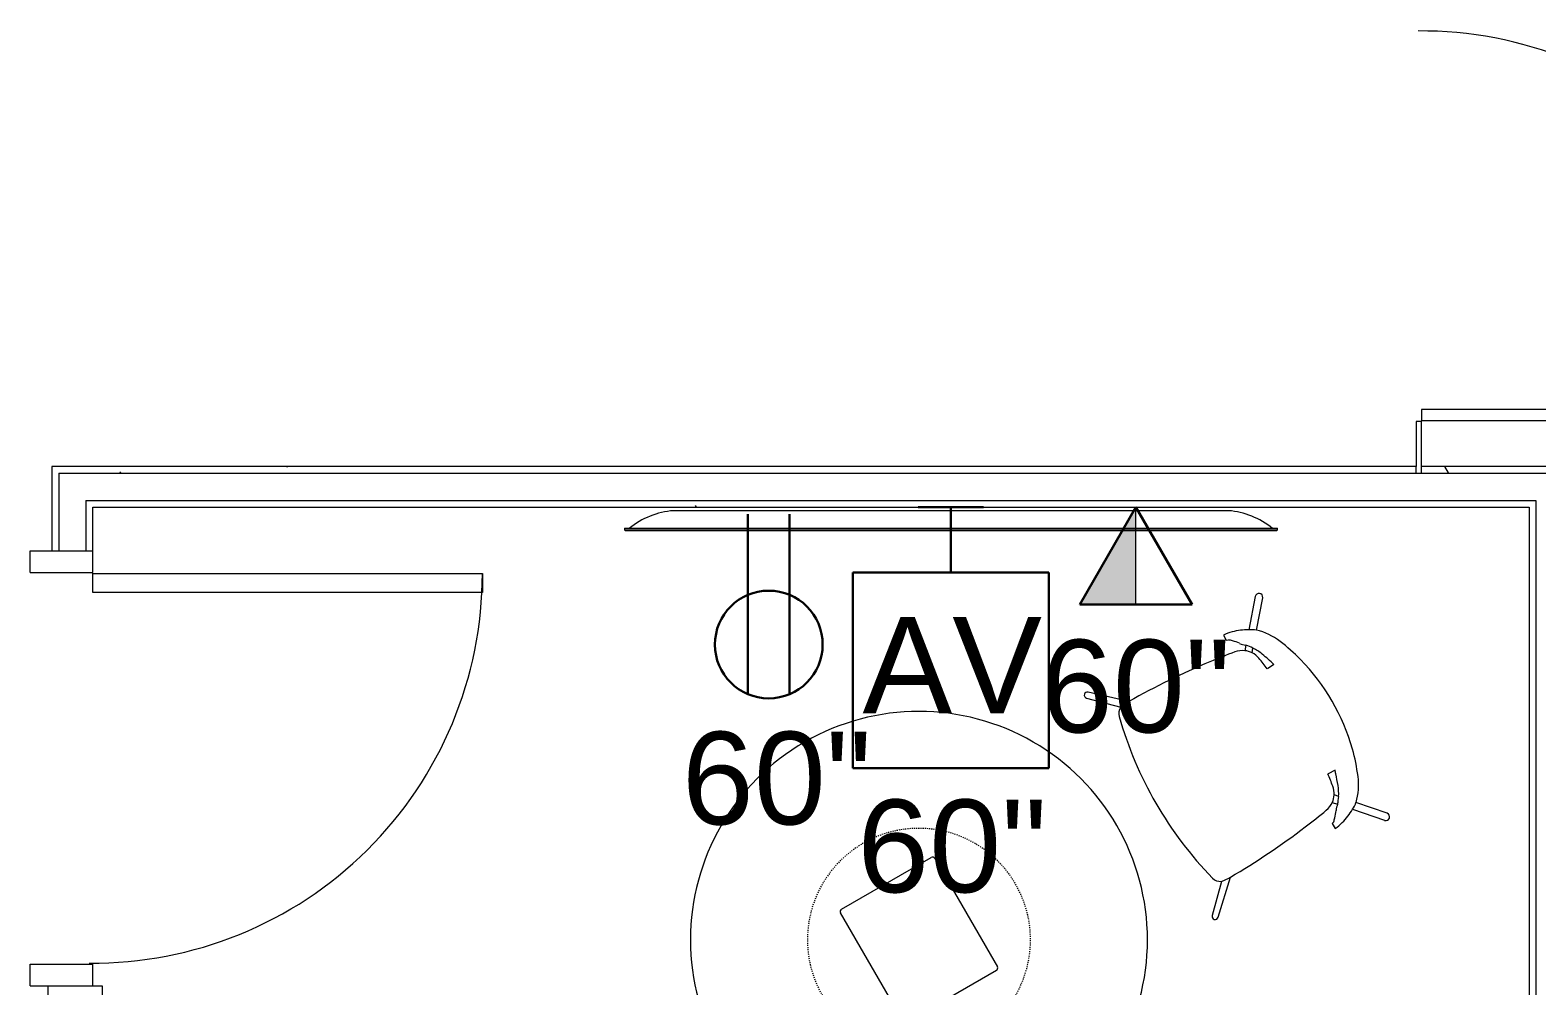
# Model space of a CAD drawing. Header units: inches. Extents: x -1180 to 2011, y -268 to 2143.
# Drawn here: x -587.9 to -449.4, y 1122.5 to 1210.3 of the extents above; entities that cross this region are included whole.
import ezdxf

# ---------------------------------------------------------------- set-up
doc = ezdxf.new("R2010")
doc.units = ezdxf.units.IN
doc.header["$MEASUREMENT"] = 0
doc.linetypes.add('Steelcase Hidden Line', pattern=[0.117188, 0.078125, -0.039062])
for name, color, linetype, lineweight in [('A-ANNO-NOTE', 131, 'Continuous', 13), ('A-DOOR', 31, 'Continuous', 13), ('A-DOOR-FRAM', 31, 'Continuous', 20), ('A-GLAZ-CWMG', 51, 'Continuous', 13), ('A-WALL', 113, 'Continuous', 13), ('A-WALL-PATT', 111, 'Continuous', 13), ('I-FURN', 30, 'Continuous', 9), ('I-WALL', 2, 'Continuous', 13), ('Q-SPCQ', 91, 'Continuous', 9)]:
    doc.layers.add(name, color=color, linetype=linetype, lineweight=lineweight)
doc.styles.add('Arial', font='arial.ttf', dxfattribs={"height": 8.851796})
doc.styles.add('Swis721 Lt BT', font='swissl.ttf', dxfattribs={"height": 8.514638})
pattern_1 = [(0, (0, 0), (30.72, 7.68), [1.267, -21.773, 1.267, -21.773, -122.88]), (0, (0, 0), (30.72, 7.68), [-46.08, 1.267, -44.813, 1.267, -21.773, -53.76]), (0, (0, 0), (30.72, 7.68), [-115.2, 1.267, -14.093, 1.267, -37.133]), (120, (11.52, 3.84), (-22.011075, 22.7643), [1.267, -21.773, 1.267, -21.773, -122.88]), (120, (11.52, 3.84), (-22.011075, 22.7643), [-46.08, 1.267, -44.813, 1.267, -21.773, -53.76]), (120, (11.52, 3.84), (-22.011075, 22.7643), [-115.2, 1.267, -14.093, 1.267, -37.133]), (240, (15.36, 19.2), (-8.708925, -30.4443), [1.267, -21.773, 1.267, -21.773, -122.88]), (240, (15.36, 19.2), (-8.708925, -30.4443), [-46.08, 1.267, -44.813, 1.267, -21.773, -53.76]), (240, (15.36, 19.2), (-8.708925, -30.4443), [-115.2, 1.267, -14.093, 1.267, -37.133])]

# ---------------------------------------------------------------- blocks, each defined once
blk = doc.blocks.new('Single Glass Door - 36_ x 96_-5001190-6TH FLOOR POWER _ SIGNAL')
at = {"layer": 'A-DOOR', "lineweight": 20}
for p, q in [((16.90625, 36.0625), (16.90625, 0.25)), ((17.90625, 36.0625), (16.90625, 36.0625)), ((17.90625, 0.25), (17.90625, 36.0625)), ((16.90625, 0.25), (17.90625, 0.25))]:
    blk.add_line(p, q, dxfattribs=at)
at = {"layer": 'A-DOOR', "lineweight": 9}
blk.add_arc((17.90625, 0.25), 35.8125, 90, 180.5, dxfattribs=at)
blk = doc.blocks.new('Single Flush - OTJ_SOLIDFLUSH_ALUM-5011040-6TH FLOOR POWER _ SIGNAL')
at = {"layer": 'A-DOOR', "lineweight": 20}
for p, q in [((16.15625, -1.875), (17.90625, -1.875)), ((16.15625, -37.6875), (16.15625, -1.875)), ((17.90625, -1.875), (17.90625, -37.6875)), ((17.90625, -37.6875), (16.15625, -37.6875))]:
    blk.add_line(p, q, dxfattribs=at)
at = {"layer": 'A-DOOR', "lineweight": 9}
blk.add_arc((17.90625, -1.875), 35.8125, 179.5, 270, dxfattribs=at)
at = {"layer": 'A-DOOR-FRAM'}
for p, q in [((-20, 3.875), (-20, -1.875)), ((-20, 3.875), (-18, 3.875)), ((-18, 3.875), (-18, -1.875)), ((18.000004, 3.875), (18.000004, -1.875)), ((18.000004, 3.875), (20.000004, 3.875)), ((20.000004, 3.875), (20.000004, -1.875)), ((-20, -1.875), (-18, -1.875)), ((18.000004, -1.875), (20.000004, -1.875))]:
    blk.add_line(p, q, dxfattribs=at)
blk = doc.blocks.new('Steelcase Coalesse - Host - Table - Round - 42_ DIA-5585171-6TH FLOOR POWER _ SIGNAL')
at = {"layer": 'I-FURN'}
for p, q in [((-32.14, 16.93), (-32.14, 26.43)), ((-31.89, 26.68), (-20.39, 26.68)), ((-20.14, 26.43), (-20.14, 16.93)), ((-20.39, 16.68), (-31.89, 16.68))]:
    blk.add_line(p, q, dxfattribs=at)
for centre, radius, start, end in [((-26.14, 21.68), 21, 360, 180), ((-31.89, 26.43), 0.25, 90, 180), ((-20.39, 26.43), 0.25, 0, 90), ((-26.14, 21.68), 21, 180, 0), ((-31.89, 16.93), 0.25, 180, 270), ((-20.39, 16.93), 0.25, 270, 0)]:
    blk.add_arc(centre, radius, start, end, dxfattribs=at)
at = {"layer": 'I-FURN', "linetype": 'Steelcase Hidden Line'}
for start, end in [(0, 180), (180, 360)]:
    blk.add_arc((-26.14, 21.68), 10.25, start, end, dxfattribs=at)
blk = doc.blocks.new('Steelcase Coalesse - Wrapp Side - Seating - Four Leg - Chair-5298037-6TH FLOOR POWER _ SIGNAL')
at = {"layer": 'I-FURN'}
for p, q in [((-11.94, 0.27), (-9.33, -2.54)), ((-9.24, -1.62), (-11.53, 0.68)), ((11.53, 0.68), (9.24, -1.62)), ((9.33, -2.54), (11.94, 0.27)), ((-9.73, -13.1), (-10.27, -13.1)), ((-9.66, -13.3), (-9.73, -13.1)), ((9.73, -13.1), (9.66, -13.3)), ((10.27, -13.1), (9.73, -13.1)), ((-8.05, -14.08), (-8.44, -14.42)), ((-7.88, -14.86), (-7.54, -14.57)), ((-5.61, -15.78), (-5.57, -15.06)), ((5.61, -15.78), (5.57, -15.06)), ((7.54, -14.57), (7.88, -14.86)), ((8.44, -14.42), (8.05, -14.08)), ((-9.53, -15.37), (-11.88, -17.42)), ((-11.44, -17.95), (-9.15, -15.96)), ((9.15, -15.96), (11.44, -17.95)), ((11.88, -17.42), (9.53, -15.37))]:
    blk.add_line(p, q, dxfattribs=at)
for centre, radius, start, end in [((-11.74, 0.48), 0.29, 45, 225), ((0, -34.83), 34.83, 75.7471, 104.2675), ((11.74, 0.48), 0.29, 315, 135), ((-8.33, -2.04), 1, 104.7537, 155.1643), ((8.33, -2.04), 1, 24.8357, 75.7471), ((-4.97, -2.5), 4.36, 168.3163, 180.4713), ((59.89, -1.97), 69.22, 180.4713, 187.3357), ((-59.89, -1.97), 69.22, 352.6643, 359.5287), ((4.97, -2.5), 4.36, 359.5287, 11.6837), ((59.89, -1.97), 69.22, 187.3357, 189.3719), ((-59.89, -1.97), 69.22, 350.6281, 352.6643), ((-5.94, -12.78), 4.34, 184.3312, 195.6712), ((-7.5, -11.47), 2.83, 220.4026, 228.0633), ((-5.24, -9.11), 6.1, 227.036, 233.382), ((-6.45, -12.92), 1.98, 189.3719, 216.1909), ((6.45, -12.92), 1.98, 323.8091, 350.6281), ((6.45, -12.92), 1.98, 323.8091, 350.6281), ((5.24, -9.11), 6.1, 306.618, 312.964), ((7.5, -11.47), 2.83, 311.9367, 319.5974), ((5.94, -12.78), 4.34, 344.3288, 355.6688), ((-4.03, -12.26), 6.32, 195.5356, 209.5156), ((-10.51, -16.16), 2.71, 39.9495, 52.7609), ((-5.29, -10.95), 4.69, 227.8479, 236.5301), ((-6.45, -12.92), 1.98, 216.1909, 236.5419), ((-5.4, -11.11), 4.49, 236.5301, 249.5158), ((-6.45, -12.92), 1.98, 236.5419, 260.2824), ((-0.22, 23.51), 38.93, 260.2824, 262.09), ((0.22, 23.51), 38.93, 277.91, 279.7176), ((6.45, -12.92), 1.98, 279.7176, 303.4581), ((5.4, -11.11), 4.49, 290.4842, 303.4699), ((6.45, -12.92), 1.98, 303.4581, 323.8091), ((5.29, -10.95), 4.69, 303.4699, 312.1521), ((10.51, -16.16), 2.71, 127.2391, 140.0505), ((4.03, -12.26), 6.32, 330.4844, 344.4644), ((-7.8, -14.68), 1.86, 201.8204, 223.5921), ((-4.94, -11.96), 5.81, 223.5921, 247.4405), ((-0.27, 2.39), 18.93, 249.2742, 252.5939), ((-0.2, 2.58), 19.13, 252.5641, 253.583), ((0.27, 2.39), 18.93, 286.3765, 290.7258), ((4.94, -11.96), 5.81, 292.5596, 316.4079), ((4.03, -12.26), 6.32, 324.1031, 330.4844), ((-11.66, -17.68), 0.348, 131, 308.6016), ((0.05, 0.05), 18.81, 247.4405, 255.2637), ((-0.05, 0.05), 18.81, 284.9176, 292.5596), ((11.66, -17.68), 0.348, 231.3984, 49), ((0, 0.92), 19.64, 256.0435, 284.1397)]:
    blk.add_arc(centre, radius, start, end, dxfattribs=at)
blk = doc.blocks.new('Rectangular Mullion - 1_5_ x 2_5_ rectangular-5829838-6TH FLOOR POWER _ SIGNAL')
at = {"layer": 'A-GLAZ-CWMG', "lineweight": 9}
for p, q in [((-586.3, 1122.48), (-586.05, 1122.48)), ((-586.3, 1122.48), (-586.3, 988.6)), ((-585.05, 1122.48), (-581.3, 1122.48)), ((-581.3, 1122.48), (-581.3, 988.6))]:
    blk.add_line(p, q, dxfattribs=at)
blk = doc.blocks.new('A-Flat_Screen_TV - OLED 65B6P 65_-4747238-6TH FLOOR POWER _ SIGNAL')
at = {"layer": 'Q-SPCQ'}
for p, q in [((-25.5, 1.81), (25.5, 1.81)), ((-30, 0.19), (30, 0.19)), ((-30, 0.19), (-30, 0)), ((30, 0), (-30, 0)), ((-29.94, 0), (-29.94, -0.06)), ((29.94, -0.06), (29.94, 0)), ((30, 0), (30, 0.19)), ((29.94, -0.06), (-29.94, -0.06))]:
    blk.add_line(p, q, dxfattribs=at)
for centre, start, end in [((-24.9, -5.58), 94.6372, 128.9656), ((24.9, -5.58), 51.0344, 85.3628)]:
    blk.add_arc(centre, 7.41, start, end, dxfattribs=at)

msp = doc.modelspace()

# ---------------------------------------------------------------- hatches: boundary and pattern name
at = {"layer": 'A-ANNO-NOTE', "lineweight": 9}
msp.add_hatch(color=256, dxfattribs=at).paths.add_polyline_path([(-486.3, 1157.55), (-486.3, 1166.48), (-491.46, 1157.55)], flags=0)
at = {"layer": 'A-WALL-PATT', "lineweight": 9}
h = msp.add_hatch(dxfattribs=at)
h.set_pattern_fill('FP_1', color=256, style=0, pattern_type=2)
h.set_pattern_definition(pattern_1)
h.paths.add_polyline_path([(-51.25, 1169.61), (-48.75, 1169.61), (-48.76, 1170.23), (-62.75, 1170.23), (-62.75, 1169.61), (-51.88, 1169.61)], flags=0)
h.paths.add_polyline_path([(-112.5, 1169.61), (-102.75, 1169.61), (-102.75, 1170.23), (-119.75, 1170.23), (-119.75, 1169.61), (-115, 1169.61)], flags=0)
h.paths.add_polyline_path([(-277.42, 1169.61), (-159.75, 1169.61), (-159.75, 1170.23), (-305.75, 1170.23), (-305.75, 1169.61)], flags=0)
h.paths.add_polyline_path([(-345.75, 1169.61), (-345.75, 1170.23), (-356.5, 1170.23), (-356.5, 1169.61), (-350.25, 1169.61)], flags=0)
h.paths.add_polyline_path([(-526.86, 1169.61), (-460.55, 1169.61), (-460.55, 1170.23), (-585.92, 1170.23), (-585.92, 1169.61), (-582.8, 1169.61)], flags=0)
h.paths.add_polyline_path([(-460.05, 1169.61), (-396.5, 1169.61), (-396.5, 1170.23), (-460.05, 1170.23)], flags=0)
h = msp.add_hatch(dxfattribs=at)
h.set_pattern_fill('FP_1', color=256, style=0, pattern_type=2)
h.set_pattern_definition(pattern_1)
h.paths.add_polyline_path([(-62.75, 1166.48), (-51.88, 1166.48), (-51.89, 1167.11), (-62.75, 1167.11)], flags=0)
h.paths.add_polyline_path([(-102.75, 1166.48), (-102.75, 1167.11), (-112.5, 1167.11), (-112.5, 1166.48), (-111.88, 1166.48)], flags=0)
h.paths.add_polyline_path([(-115.63, 1166.48), (-115, 1166.48), (-115, 1167.11), (-119.75, 1167.11), (-119.75, 1166.48)], flags=0)
h.paths.add_polyline_path([(-267.2, 1166.48), (-227.75, 1166.48), (-227.75, 1167.11), (-305.75, 1167.11), (-305.75, 1166.48), (-277.42, 1166.48)], flags=0)
h.paths.add_polyline_path([(-198.12, 1166.48), (-159.75, 1166.48), (-159.75, 1167.11), (-223.75, 1167.11), (-223.75, 1166.48), (-217.89, 1166.48)], flags=0)
h.paths.add_polyline_path([(-349.62, 1166.48), (-345.75, 1166.48), (-345.75, 1167.11), (-350.25, 1167.11), (-350.25, 1166.48)], flags=0)
h.paths.add_polyline_path([(-352.75, 1166.48), (-352.75, 1167.11), (-356.5, 1167.11), (-356.5, 1166.48), (-353.37, 1166.48)], flags=0)
h.paths.add_polyline_path([(-396.5, 1166.48), (-396.5, 1167.11), (-447.05, 1167.11), (-447.05, 1166.48), (-397.03, 1166.48)], flags=0)
h.paths.add_polyline_path([(-473.74, 1166.48), (-449.55, 1166.48), (-449.55, 1167.11), (-582.8, 1167.11), (-582.8, 1166.48), (-478.17, 1166.48)], flags=0)
h = msp.add_hatch(dxfattribs=at)
h.set_pattern_fill('FP_1', color=256, style=0, pattern_type=2)
h.set_pattern_definition(pattern_1)
h.paths.add_polyline_path([(-582.17, 738.57), (-582.17, 742.32), (-582.8, 742.32), (-582.8, 738.57)], flags=0)
h.paths.add_polyline_path([(-582.8, 975.35), (-582.17, 975.35), (-582.17, 979.97), (-582.8, 979.97), (-582.8, 979.35)], flags=0)
h.paths.add_polyline_path([(-582.17, 982.47), (-582.17, 987.1), (-582.8, 987.1), (-582.8, 982.47)], flags=0)
h.paths.add_polyline_path([(-582.8, 1162.48), (-582.17, 1162.48), (-582.17, 1166.48), (-582.8, 1166.48)], flags=0)
h = msp.add_hatch(dxfattribs=at)
h.set_pattern_fill('FP_1', color=256, style=0, pattern_type=2)
h.set_pattern_definition(pattern_1)
h.paths.add_polyline_path([(-449.55, 983.1), (-449.55, 1166.48), (-450.17, 1166.48), (-450.17, 983.1)], flags=0)

# ---------------------------------------------------------------- linework, layer by layer
at = {"layer": 'A-ANNO-NOTE', "lineweight": 30}
for p, q in [((-506.3, 1166.48), (-500.3, 1166.48)), ((-503.3, 1166.48), (-503.3, 1160.48)), ((-486.3, 1166.48), (-491.46, 1157.55)), ((-486.3, 1166.48), (-481.14, 1157.55)), ((-521.96, 1165.83), (-521.96, 1149.3)), ((-518.12, 1165.83), (-518.12, 1149.3)), ((-494.3, 1160.48), (-512.3, 1160.48)), ((-512.3, 1160.48), (-512.3, 1142.48)), ((-494.3, 1142.48), (-494.3, 1160.48)), ((-481.14, 1157.55), (-491.46, 1157.55)), ((-512.3, 1142.48), (-494.3, 1142.48))]:
    msp.add_line(p, q, dxfattribs=at)
at = {"layer": 'A-ANNO-NOTE', "lineweight": 9}
for p, q in [((-486.3, 1166.48), (-491.46, 1157.55)), ((-486.3, 1157.55), (-486.3, 1166.48)), ((-491.46, 1157.55), (-486.3, 1157.55))]:
    msp.add_line(p, q, dxfattribs=at)
at = {"layer": 'A-ANNO-NOTE', "lineweight": 30}
msp.add_circle((-520.04, 1153.86), 4.95, dxfattribs=at)
at = {"layer": 'A-WALL'}
for p, q in [((-460.55, 1169.61), (-460.55, 1170.23)), ((-460.05, 1169.61), (-460.05, 1170.23)), ((-585.3, 1169.61), (-396.5, 1169.61)), ((-585.3, 1169.61), (-585.3, 1162.48)), ((-582.8, 1167.11), (-449.55, 1167.11)), ((-582.8, 1167.11), (-582.8, 1162.48)), ((-449.55, 1167.11), (-449.55, 982.47))]:
    msp.add_line(p, q, dxfattribs=at)
at = {"layer": 'I-WALL'}
for p, q in [((-460.55, 1174.36), (-460.55, 1170.23)), ((-460.05, 1174.36), (-460.55, 1174.36)), ((-460.05, 1170.23), (-460.05, 1174.36)), ((-460.55, 1170.23), (-585.92, 1170.23)), ((-585.92, 1170.23), (-585.92, 1162.48)), ((-396.5, 1170.23), (-460.05, 1170.23)), ((-582.17, 1166.48), (-450.17, 1166.48)), ((-582.17, 1162.48), (-582.17, 1166.48)), ((-450.17, 1166.48), (-450.17, 983.1)), ((-585.92, 1162.48), (-582.17, 1162.48))]:
    msp.add_line(p, q, dxfattribs=at)

# ---------------------------------------------------------------- block references
at = {"layer": 'A-DOOR'}
for name, p, rotation in [('Single Glass Door - 36_ x 96_-5001190-6TH FLOOR POWER _ SIGNAL', (-460.3, 1192.36), 269.9999999999999), ('Single Flush - OTJ_SOLIDFLUSH_ALUM-5011040-6TH FLOOR POWER _ SIGNAL', (-584.05, 1142.48), 89.9999999999999)]:
    msp.add_blockref(name, p, dxfattribs=dict(at, rotation=rotation))
at = {"layer": 'A-GLAZ-CWMG', "lineweight": 9}
msp.add_blockref('Rectangular Mullion - 1_5_ x 2_5_ rectangular-5829838-6TH FLOOR POWER _ SIGNAL', (0, 0), dxfattribs=at)
at = {"layer": 'I-FURN', "rotation": 119.9999999999996}
for name, p in [('Steelcase Coalesse - Wrapp Side - Seating - Four Leg - Chair-5298037-6TH FLOOR POWER _ SIGNAL', (-484.47, 1139.28)), ('Steelcase Coalesse - Host - Table - Round - 42_ DIA-5585171-6TH FLOOR POWER _ SIGNAL', (-500.53, 1160.19))]:
    msp.add_blockref(name, p, dxfattribs=at)
at = {"layer": 'Q-SPCQ'}
msp.add_blockref('A-Flat_Screen_TV - OLED 65B6P 65_-4747238-6TH FLOOR POWER _ SIGNAL', (-503.3, 1164.36), dxfattribs=at)

# ---------------------------------------------------------------- texts
at = {"layer": 'A-ANNO-NOTE', "lineweight": 9, "attachment_point": 2}
for s, insert, char_height, width, line_spacing_factor, style in [('AV', (-503.18, 1156.39), 8.852, 19.656, 0.938532, 'Arial'), ('60"', (-486.3, 1154.3), 8.515, 18.9, 1.00667, 'Swis721 Lt BT'), ('60"', (-519.3, 1145.84), 8.515, 18.9, 1.00667, 'Swis721 Lt BT'), ('60"', (-503.18, 1139.6), 8.515, 18.9, 1.00667, 'Swis721 Lt BT')]:
    msp.add_mtext(s, dxfattribs=dict(at, insert=insert, char_height=char_height, width=width, line_spacing_factor=line_spacing_factor, style=style))

doc.saveas('drawing.dxf')
